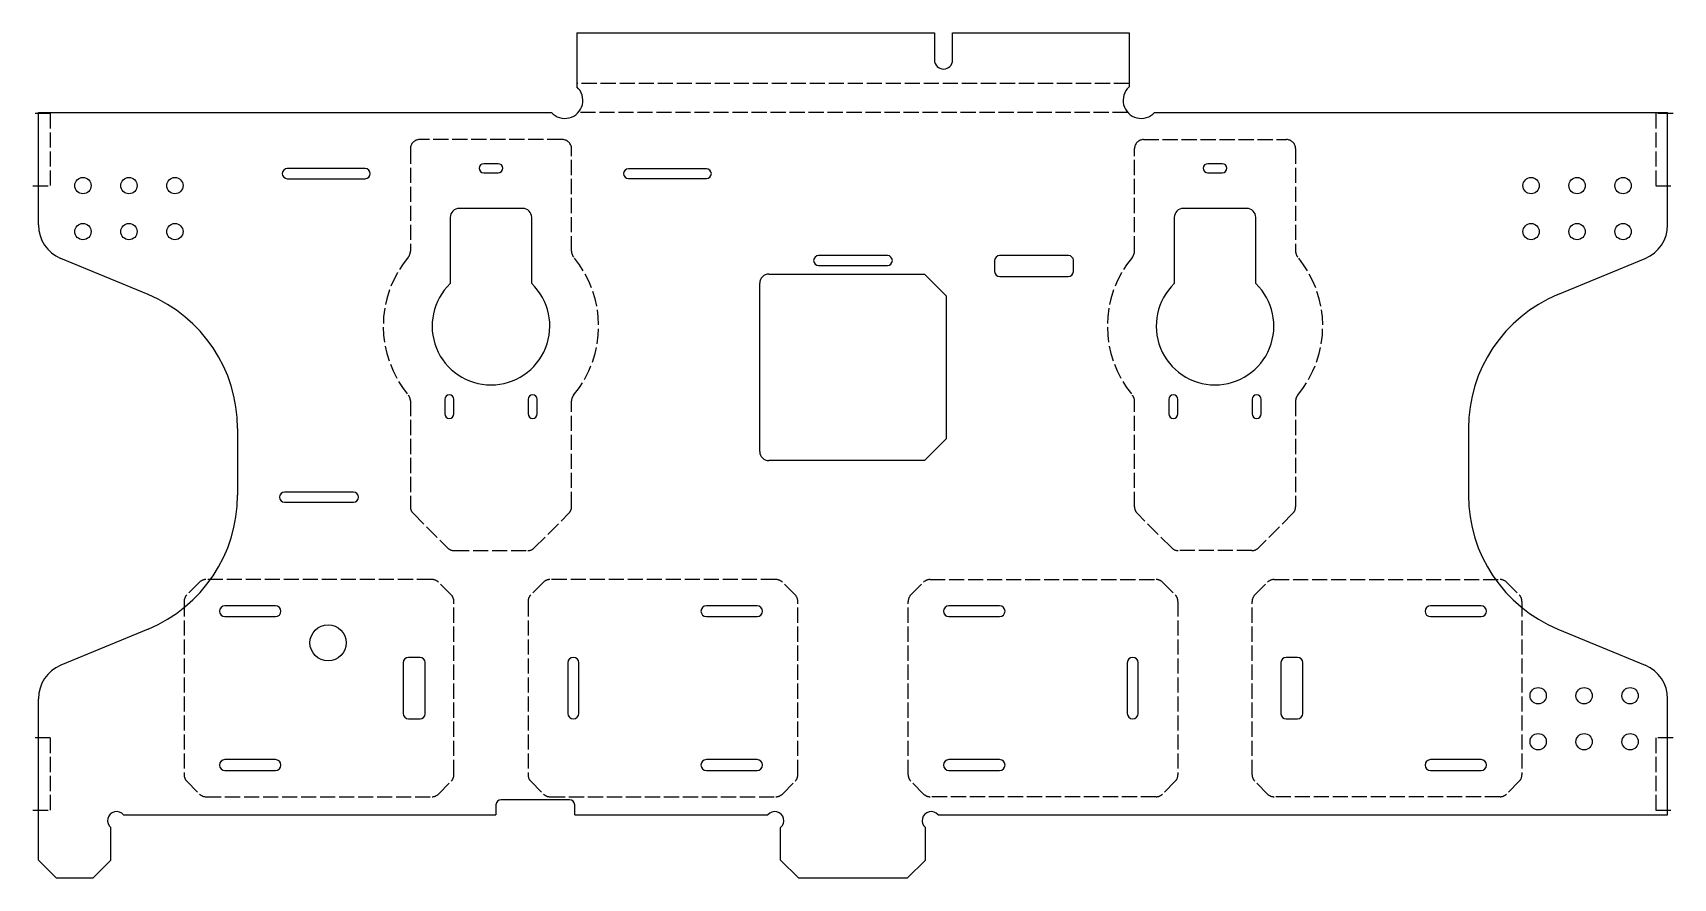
# Model space of a CAD drawing. Header units: millimetres. Extents: x -56.7 to 33.9, y 253 to 299.7.
import ezdxf

# ---------------------------------------------------------------- set-up
doc = ezdxf.new("R2010")
doc.units = ezdxf.units.MM
doc.header["$LTSCALE"] = 0.07
doc.linetypes.add('ACAD_ISO02W100', pattern=[15, 12, -3])
doc.linetypes.add('SLD-Solid', pattern=[0])

msp = doc.modelspace()

# ---------------------------------------------------------------- linework, layer by layer
at = {"color": 7, "linetype": 'SLD-Solid', "lineweight": 25}
for p, q in [((-26.639, 299.729), (-26.639, 296.742)), ((-26.639, 299.729), (-6.889, 299.729)), ((-6.889, 299.729), (-6.889, 298.229)), ((-5.889, 298.229), (-5.889, 299.729)), ((-5.889, 299.729), (3.861, 299.729)), ((3.861, 299.729), (3.861, 296.742)), ((-56.389, 289.115), (-56.389, 295.329)), ((-56.389, 295.329), (-28.052, 295.329)), ((5.273, 295.329), (33.611, 295.329)), ((33.611, 289.115), (33.611, 295.329)), ((-38.339, 292.229), (-42.639, 292.229)), ((-30.989, 292.5), (-31.789, 292.5)), ((-31.789, 292), (-30.989, 292)), ((-19.489, 292.224), (-23.789, 292.224)), ((9.011, 292.5), (8.211, 292.5)), ((8.211, 292), (9.011, 292)), ((-42.639, 291.669), (-38.339, 291.669)), ((-23.789, 291.674), (-19.489, 291.674)), ((-29.639, 290.029), (-33.139, 290.029)), ((10.361, 290.029), (6.861, 290.029)), ((-33.639, 289.529), (-33.639, 285.874)), ((-29.139, 285.874), (-29.139, 289.529)), ((6.361, 289.529), (6.361, 285.874)), ((10.861, 285.874), (10.861, 289.529)), ((-50.328, 285.268), (-55.155, 287.268)), ((-9.489, 287.424), (-13.289, 287.424)), ((0.511, 287.424), (-3.289, 287.424)), ((27.549, 285.268), (32.376, 287.268)), ((-13.289, 286.874), (-9.489, 286.874)), ((-3.564, 287.149), (-3.564, 286.544)), ((0.786, 286.544), (0.786, 287.149)), ((-3.284, 286.264), (0.506, 286.264)), ((-33.939, 279.479), (-33.939, 278.679)), ((-33.439, 278.679), (-33.439, 279.479)), ((-29.339, 279.479), (-29.339, 278.679)), ((-28.839, 278.679), (-28.839, 279.479)), ((6.061, 279.479), (6.061, 278.679)), ((6.561, 278.679), (6.561, 279.479)), ((10.661, 279.479), (10.661, 278.679)), ((11.161, 278.679), (11.161, 279.479)), ((-45.389, 277.877), (-45.389, 274.181)), ((22.611, 277.877), (22.611, 274.181)), ((-38.989, 274.359), (-42.789, 274.359)), ((-42.789, 273.799), (-38.989, 273.799)), ((-43.289, 268.079), (-46.089, 268.079)), ((-46.089, 267.479), (-43.289, 267.479)), ((-16.689, 268.079), (-19.489, 268.079)), ((-19.489, 267.479), (-16.689, 267.479)), ((-3.289, 268.079), (-6.089, 268.079)), ((-6.089, 267.479), (-3.289, 267.479)), ((23.311, 268.079), (20.511, 268.079)), ((20.511, 267.479), (23.311, 267.479)), ((-50.328, 266.79), (-55.155, 264.79)), ((27.549, 266.79), (32.376, 264.79)), ((-36.239, 264.929), (-36.239, 262.129)), ((-35.309, 265.229), (-35.939, 265.229)), ((-35.029, 262.109), (-35.029, 264.949)), ((-27.139, 264.929), (-27.139, 262.129)), ((-26.539, 262.129), (-26.539, 264.929)), ((3.761, 264.929), (3.761, 262.129)), ((4.361, 262.129), (4.361, 264.929)), ((12.251, 264.949), (12.251, 262.109)), ((13.161, 265.229), (12.531, 265.229)), ((13.461, 262.129), (13.461, 264.929)), ((-56.389, 254.029), (-56.389, 262.943)), ((33.611, 256.529), (33.611, 262.943)), ((-35.939, 261.829), (-35.309, 261.829)), ((12.531, 261.829), (13.161, 261.829)), ((-43.289, 259.579), (-46.089, 259.579)), ((-16.689, 259.579), (-19.489, 259.579)), ((-3.289, 259.579), (-6.089, 259.579)), ((23.311, 259.579), (20.511, 259.579)), ((-46.089, 258.979), (-43.289, 258.979)), ((-19.489, 258.979), (-16.689, 258.979)), ((-6.089, 258.979), (-3.289, 258.979)), ((20.511, 258.979), (23.311, 258.979)), ((-27.044, 257.359), (-30.834, 257.359)), ((-51.685, 256.529), (-31.114, 256.529)), ((-31.114, 257.079), (-31.114, 256.529)), ((-26.764, 256.529), (-26.764, 257.079)), ((-26.764, 256.529), (-16.093, 256.529)), ((-6.685, 256.529), (33.611, 256.529)), ((-52.389, 254.029), (-52.389, 255.825)), ((-15.389, 254.029), (-15.389, 255.825)), ((-7.389, 254.029), (-7.389, 255.825)), ((-56.389, 254.029), (-55.389, 253.029)), ((-53.389, 253.029), (-52.389, 254.029)), ((-15.389, 254.029), (-14.389, 253.029)), ((-8.389, 253.029), (-7.389, 254.029)), ((-53.389, 253.029), (-55.389, 253.029)), ((-8.389, 253.029), (-14.389, 253.029))]:
    msp.add_line(p, q, dxfattribs=at)
at = {"color": 1, "linetype": 'ACAD_ISO02W100'}
for p, q in [((3.861, 296.929), (-26.639, 296.929)), ((-55.732, 295.279), (-56.699, 295.279)), ((-55.732, 295.279), (-55.732, 291.279)), ((3.792, 295.329), (-26.57, 295.329)), ((33.92, 295.279), (32.953, 295.279)), ((32.953, 295.279), (32.953, 291.279)), ((-27.439, 293.829), (-35.339, 293.829)), ((4.661, 293.829), (12.561, 293.829)), ((-35.839, 293.329), (-35.839, 287.664)), ((-26.939, 287.664), (-26.939, 293.329)), ((4.161, 287.664), (4.161, 293.329)), ((13.061, 293.329), (13.061, 287.664)), ((-56.699, 291.279), (-55.732, 291.279)), ((32.953, 291.279), (33.92, 291.279)), ((-35.839, 279.394), (-35.839, 273.539)), ((-26.939, 273.539), (-26.939, 279.394)), ((4.161, 273.539), (4.161, 279.394)), ((13.061, 279.394), (13.061, 273.539)), ((-35.693, 273.186), (-33.783, 271.275)), ((-28.996, 271.275), (-27.086, 273.186)), ((6.217, 271.275), (4.307, 273.186)), ((12.914, 273.186), (11.004, 271.275)), ((-33.429, 271.129), (-29.349, 271.129)), ((10.651, 271.129), (6.571, 271.129)), ((-47.486, 269.383), (-48.193, 268.675)), ((-34.646, 269.529), (-47.132, 269.529)), ((-33.586, 268.675), (-34.293, 269.383)), ((-28.486, 269.383), (-29.193, 268.675)), ((-15.646, 269.529), (-28.132, 269.529)), ((-14.586, 268.675), (-15.293, 269.383)), ((-8.193, 268.675), (-7.486, 269.383)), ((-7.132, 269.529), (5.354, 269.529)), ((5.707, 269.383), (6.414, 268.675)), ((10.807, 268.675), (11.514, 269.383)), ((11.868, 269.529), (24.354, 269.529)), ((24.707, 269.383), (25.414, 268.675)), ((-48.339, 268.322), (-48.339, 258.736)), ((-33.439, 258.736), (-33.439, 268.322)), ((-29.339, 268.322), (-29.339, 258.736)), ((-14.439, 258.736), (-14.439, 268.322)), ((-8.339, 258.736), (-8.339, 268.322)), ((6.561, 268.322), (6.561, 258.736)), ((10.661, 258.736), (10.661, 268.322)), ((25.561, 268.322), (25.561, 258.736)), ((-55.732, 260.779), (-56.699, 260.779)), ((-55.732, 260.779), (-55.732, 256.779)), ((33.92, 260.779), (32.953, 260.779)), ((32.953, 260.779), (32.953, 256.779)), ((-48.193, 258.383), (-47.486, 257.675)), ((-34.293, 257.675), (-33.586, 258.383)), ((-29.193, 258.383), (-28.486, 257.675)), ((-15.293, 257.675), (-14.586, 258.383)), ((-7.486, 257.675), (-8.193, 258.383)), ((6.414, 258.383), (5.707, 257.675)), ((11.514, 257.675), (10.807, 258.383)), ((25.414, 258.383), (24.707, 257.675)), ((-47.132, 257.529), (-34.646, 257.529)), ((-28.132, 257.529), (-15.646, 257.529)), ((5.354, 257.529), (-7.132, 257.529)), ((24.354, 257.529), (11.868, 257.529)), ((-56.699, 256.779), (-55.732, 256.779)), ((32.953, 256.779), (33.92, 256.779))]:
    msp.add_line(p, q, dxfattribs=at)
at = {"color": 2, "linetype": 'SLD-Solid', "lineweight": 25}
for p, q in [((-16.039, 286.399), (-7.439, 286.399)), ((-7.439, 286.399), (-6.239, 285.199)), ((-16.539, 276.599), (-16.539, 285.899)), ((-6.239, 285.199), (-6.239, 277.299)), ((-6.239, 277.299), (-7.439, 276.099)), ((-7.439, 276.099), (-16.039, 276.099))]:
    msp.add_line(p, q, dxfattribs=at)
at = {"color": 7, "linetype": 'SLD-Solid', "lineweight": 25}
for centre, radius in [((-53.929, 291.289), 0.45), ((-51.389, 291.289), 0.45), ((-48.849, 291.289), 0.45), ((26.071, 291.289), 0.45), ((28.611, 291.289), 0.45), ((31.151, 291.289), 0.45), ((-53.929, 288.749), 0.45), ((-51.389, 288.749), 0.45), ((-48.849, 288.749), 0.45), ((26.071, 288.749), 0.45), ((28.611, 288.749), 0.45), ((31.151, 288.749), 0.45), ((-40.389, 266.029), 1), ((26.461, 263.109), 0.45), ((29.001, 263.109), 0.45), ((31.541, 263.109), 0.45), ((26.461, 260.569), 0.45), ((29.001, 260.569), 0.45), ((31.541, 260.569), 0.45)]:
    msp.add_circle(centre, radius, dxfattribs=at)
for centre, radius, start, end in [((-6.389, 298.229), 0.5, 180, 0), ((-27.311, 296.001), 1, 222.20239, 47.79761), ((4.532, 296.001), 1, 132.20239, 317.79761), ((-42.639, 291.949), 0.28, 90, 270), ((-38.339, 291.949), 0.28, 270, 90), ((-31.789, 292.25), 0.25, 90, 270), ((-30.989, 292.25), 0.25, 270, 90), ((-23.789, 291.949), 0.275, 90, 270), ((-19.489, 291.949), 0.275, 270, 90), ((8.211, 292.25), 0.25, 90, 270), ((9.011, 292.25), 0.25, 270, 90), ((-33.139, 289.529), 0.5, 90, 180), ((-29.639, 289.529), 0.5, 0, 90), ((6.861, 289.529), 0.5, 90, 180), ((10.361, 289.529), 0.5, 0, 90), ((-54.389, 289.115), 2, 180, 247.5), ((31.611, 289.115), 2, 292.5, 0), ((-13.289, 287.149), 0.275, 90, 270), ((-9.489, 287.149), 0.275, 270, 90), ((-3.289, 287.149), 0.275, 90, 180), ((0.511, 287.149), 0.275, 0, 90), ((-3.284, 286.544), 0.28, 180, 270), ((0.506, 286.544), 0.28, 270, 0), ((-31.389, 283.529), 3.25, 133.81306, 46.18694), ((8.611, 283.529), 3.25, 133.81306, 46.18694), ((-53.389, 277.877), 8, 0, 67.5), ((30.611, 277.877), 8, 112.5, 180), ((-33.689, 279.479), 0.25, 360, 180), ((-29.089, 279.479), 0.25, 0, 180), ((6.311, 279.479), 0.25, 360, 180), ((10.911, 279.479), 0.25, 0, 180), ((-33.689, 278.679), 0.25, 180, 0), ((-29.089, 278.679), 0.25, 180, 0), ((6.311, 278.679), 0.25, 180, 0), ((10.911, 278.679), 0.25, 180, 0), ((-53.389, 274.181), 8, 292.5, 0), ((-42.789, 274.079), 0.28, 90, 270), ((-38.989, 274.079), 0.28, 270, 90), ((30.611, 274.181), 8, 180, 247.5), ((-46.089, 267.779), 0.3, 90, 270), ((-43.289, 267.779), 0.3, 270, 90), ((-19.489, 267.779), 0.3, 90, 270), ((-16.689, 267.779), 0.3, 270, 90), ((-6.089, 267.779), 0.3, 90, 270), ((-3.289, 267.779), 0.3, 270, 90), ((20.511, 267.779), 0.3, 90, 270), ((23.311, 267.779), 0.3, 270, 90), ((-54.389, 262.943), 2, 112.5, 180), ((-35.939, 264.929), 0.3, 90, 180), ((-35.309, 264.949), 0.28, 0, 90), ((-26.839, 264.929), 0.3, 0, 180), ((4.061, 264.929), 0.3, 0, 180), ((12.531, 264.949), 0.28, 90, 180), ((13.161, 264.929), 0.3, 0, 90), ((31.611, 262.943), 2, 0, 67.5), ((-35.939, 262.129), 0.3, 180, 270), ((-35.309, 262.109), 0.28, 270, 0), ((-26.839, 262.129), 0.3, 180, 0), ((4.061, 262.129), 0.3, 180, 0), ((12.531, 262.109), 0.28, 180, 270), ((13.161, 262.129), 0.3, 270, 0), ((-46.089, 259.279), 0.3, 90, 270), ((-43.289, 259.279), 0.3, 270, 90), ((-19.489, 259.279), 0.3, 90, 270), ((-16.689, 259.279), 0.3, 270, 90), ((-6.089, 259.279), 0.3, 90, 270), ((-3.289, 259.279), 0.3, 270, 90), ((20.511, 259.279), 0.3, 90, 270), ((23.311, 259.279), 0.3, 270, 90), ((-30.834, 257.079), 0.28, 90, 180), ((-27.044, 257.079), 0.28, 0, 90), ((-52.071, 256.211), 0.5, 39.52361, 230.47639), ((-15.708, 256.211), 0.5, 309.52361, 140.47639), ((-7.071, 256.211), 0.5, 39.52361, 230.47639)]:
    msp.add_arc(centre, radius, start, end, dxfattribs=at)
at = {"color": 1, "linetype": 'ACAD_ISO02W100'}
for centre, radius, start, end in [((-35.339, 293.329), 0.5, 90, 180), ((-27.439, 293.329), 0.5, 0, 90), ((4.661, 293.329), 0.5, 90, 180), ((12.561, 293.329), 0.5, 0, 90), ((-31.389, 283.529), 5.95, 140.12472, 219.87528), ((-36.339, 287.664), 0.5, 320.12472, 0), ((-26.439, 287.664), 0.5, 180, 219.87528), ((-31.389, 283.529), 5.95, 320.12472, 39.87528), ((8.611, 283.529), 5.95, 140.12472, 219.87528), ((3.661, 287.664), 0.5, 320.12472, 0), ((13.561, 287.664), 0.5, 180, 219.87528), ((8.611, 283.529), 5.95, 320.12472, 39.87528), ((-36.339, 279.394), 0.5, 0, 39.87528), ((-26.439, 279.394), 0.5, 140.12472, 180), ((3.661, 279.394), 0.5, 0, 39.87528), ((13.561, 279.394), 0.5, 140.12472, 180), ((-35.339, 273.539), 0.5, 180, 225), ((-27.439, 273.539), 0.5, 315, 0), ((4.661, 273.539), 0.5, 180, 225), ((12.561, 273.539), 0.5, 315, 0), ((-33.429, 271.629), 0.5, 225, 270), ((-29.349, 271.629), 0.5, 270, 315), ((6.571, 271.629), 0.5, 225, 270), ((10.651, 271.629), 0.5, 270, 315), ((-47.132, 269.029), 0.5, 90, 135), ((-34.646, 269.029), 0.5, 45, 90), ((-28.132, 269.029), 0.5, 90, 135), ((-15.646, 269.029), 0.5, 45, 90), ((-7.132, 269.029), 0.5, 90, 135), ((5.354, 269.029), 0.5, 45, 90), ((11.868, 269.029), 0.5, 90, 135), ((24.354, 269.029), 0.5, 45, 90), ((-47.839, 268.322), 0.5, 135, 180), ((-33.939, 268.322), 0.5, 0, 45), ((-28.839, 268.322), 0.5, 135, 180), ((-14.939, 268.322), 0.5, 0, 45), ((-7.839, 268.322), 0.5, 135, 180), ((6.061, 268.322), 0.5, 0, 45), ((11.161, 268.322), 0.5, 135, 180), ((25.061, 268.322), 0.5, 0, 45), ((-47.839, 258.736), 0.5, 180, 225), ((-33.939, 258.736), 0.5, 315, 0), ((-28.839, 258.736), 0.5, 180, 225), ((-14.939, 258.736), 0.5, 315, 0), ((-7.839, 258.736), 0.5, 180, 225), ((6.061, 258.736), 0.5, 315, 0), ((11.161, 258.736), 0.5, 180, 225), ((25.061, 258.736), 0.5, 315, 0), ((-47.132, 258.029), 0.5, 225, 270), ((-34.646, 258.029), 0.5, 270, 315), ((-28.132, 258.029), 0.5, 225, 270), ((-15.646, 258.029), 0.5, 270, 315), ((-7.132, 258.029), 0.5, 225, 270), ((5.354, 258.029), 0.5, 270, 315), ((11.868, 258.029), 0.5, 225, 270), ((24.354, 258.029), 0.5, 270, 315)]:
    msp.add_arc(centre, radius, start, end, dxfattribs=at)
at = {"color": 2, "linetype": 'SLD-Solid', "lineweight": 25}
for centre, start, end in [((-16.039, 285.899), 90, 180), ((-16.039, 276.599), 180, 270)]:
    msp.add_arc(centre, 0.5, start, end, dxfattribs=at)

doc.saveas('drawing.dxf')
